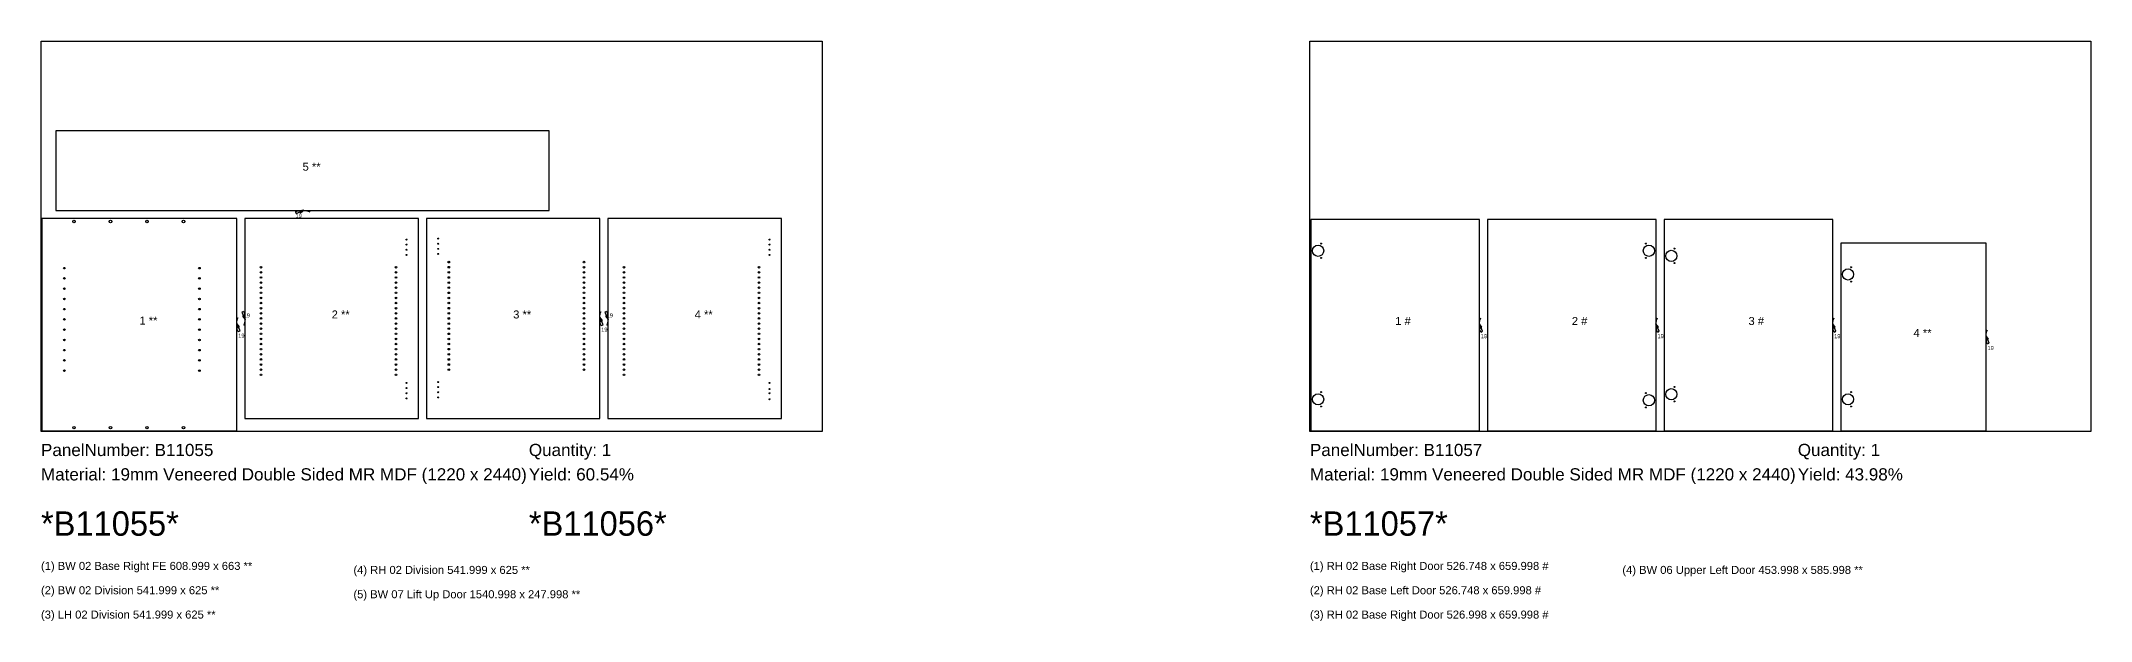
# Model space of a CAD drawing. Header units: inches. Extents: x -5 to 121280, y -1351 to 1225.
# Drawn here: x 106948 to 113352, y -591 to 1220 of the extents above; entities that cross this region are included whole.
import ezdxf

# ---------------------------------------------------------------- set-up
doc = ezdxf.new("R2010")
doc.units = ezdxf.units.IN
doc.header["$MEASUREMENT"] = 0
for name, color, linetype in [('BORDER_Z19P0RT1015', 7, 'Continuous'), ('NESTBORDER_Z19P0', 7, 'Continuous'), ('NESTTEXT', 1, 'Continuous'), ('PLINEDIRECTION', 6, 'Continuous'), ('VBORE_Z11P0', 3, 'Continuous'), ('VBORE_Z12P0', 3, 'Continuous'), ('VBORE_Z2P0', 3, 'Continuous')]:
    doc.layers.add(name, color=color, linetype=linetype)
doc.styles.add('BARCODE', font='3of9.TTF', dxfattribs={"height": 3})
doc.styles.get("Standard").update_dxf_attribs({"font": 'arial.ttf'})

msp = doc.modelspace()

# ---------------------------------------------------------------- linework, layer by layer
at = {"layer": 'BORDER_Z19P0RT1015', "color": 2}
for points in [[(107742.9, 687, -0.103855), (107761.9, 691), (108535.6, 691), (108535.6, 939), (106994.6, 939), (106994.6, 691), (107768.3, 691, -0.103855), (107787.3, 687)], [(107564, 312.3, -0.103855), (107560, 331.3), (107560, 666), (106951, 666), (106951, 3), (107560, 3), (107560, 337.7, -0.103855), (107564, 356.7)], [(107581, 375.7, -0.103855), (107585, 356.7), (107585, 41), (108127, 41), (108127, 666), (107585, 666), (107585, 350.3, -0.103855), (107581, 331.3)], [(108698, 331.3, -0.103855), (108694, 350.3), (108694, 666), (108152, 666), (108152, 41), (108694, 41), (108694, 356.7, -0.103855), (108698, 375.7)], [(108715, 375.7, -0.103855), (108719, 356.7), (108719, 41), (109261, 41), (109261, 666), (108719, 666), (108719, 350.3, -0.103855), (108715, 331.3)], [(111445.7, 310.8, -0.103855), (111441.7, 329.8), (111441.7, 663), (110915, 663), (110915, 3), (111441.7, 3), (111441.7, 336.2, -0.103855), (111445.7, 355.2)], [(111997.5, 310.8, -0.103855), (111993.5, 329.8), (111993.5, 663), (111466.7, 663), (111466.7, 3), (111993.5, 3), (111993.5, 336.2, -0.103855), (111997.5, 355.2)], [(112549.5, 310.8, -0.103855), (112545.5, 329.8), (112545.5, 663), (112018.5, 663), (112018.5, 3), (112545.5, 3), (112545.5, 336.2, -0.103855), (112549.5, 355.2)], [(113028.5, 273.8, -0.103855), (113024.5, 292.8), (113024.5, 589), (112570.5, 589), (112570.5, 3), (113024.5, 3), (113024.5, 299.2, -0.103855), (113028.5, 318.2)]]:
    msp.add_lwpolyline(points, format="xyb", dxfattribs=at)
at = {"layer": 'NESTBORDER_Z19P0', "color": 2}
for points in [[(106948, 0), (106948, 1220), (109388, 1220), (109388, 0)], [(110912, 0), (110912, 1220), (113352, 1220), (113352, 0)]]:
    msp.add_lwpolyline(points, close=True, dxfattribs=at)
at = {"layer": 'PLINEDIRECTION', "color": 6}
for points in [[(107742.9, 687), (107745.5, 681.2), (107768.7, 691.4), (107755.8, 689.2), (107758.4, 683.4), (107768.7, 691.4), (107756.4, 687.7), (107757.7, 684.8), (107768.7, 691.4)], [(107564, 312.3), (107569.8, 314.8), (107559.6, 338.1), (107561.8, 325.2), (107567.6, 327.7), (107559.6, 338.1), (107563.3, 325.8), (107566.2, 327.1), (107559.6, 338.1)], [(107581, 375.7), (107575.2, 373.2), (107585.4, 349.9), (107583.2, 362.8), (107577.4, 360.3), (107585.4, 349.9), (107581.7, 362.2), (107578.8, 360.9), (107585.4, 349.9)], [(108698, 331.3), (108703.8, 333.8), (108693.6, 357.1), (108695.8, 344.2), (108701.6, 346.7), (108693.6, 357.1), (108697.2, 344.8), (108700.2, 346.1), (108693.6, 357.1)], [(108715, 375.7), (108709.2, 373.2), (108719.4, 349.9), (108717.2, 362.8), (108711.4, 360.3), (108719.4, 349.9), (108715.7, 362.2), (108712.8, 360.9), (108719.4, 349.9)], [(111445.7, 310.8), (111451.6, 313.3), (111441.3, 336.6), (111443.5, 323.7), (111449.4, 326.2), (111441.3, 336.6), (111445, 324.3), (111447.9, 325.6), (111441.3, 336.6)], [(111997.5, 310.8), (112003.3, 313.3), (111993.1, 336.6), (111995.3, 323.7), (112001.1, 326.2), (111993.1, 336.6), (111996.7, 324.3), (111999.7, 325.6), (111993.1, 336.6)], [(112549.5, 310.8), (112555.3, 313.3), (112545.1, 336.6), (112547.3, 323.7), (112553.1, 326.2), (112545.1, 336.6), (112548.7, 324.3), (112551.7, 325.6), (112545.1, 336.6)], [(113028.5, 273.8), (113034.3, 276.3), (113024.1, 299.6), (113026.3, 286.7), (113032.1, 289.2), (113024.1, 299.6), (113027.7, 287.3), (113030.7, 288.6), (113024.1, 299.6)]]:
    msp.add_lwpolyline(points, dxfattribs=at)
at = {"layer": 'VBORE_Z11P0', "color": 3}
for centre in [(107021, 510.5), (107443, 510.5), (107635, 513.5), (108057, 513.5), (108222, 513.5), (108644, 513.5), (107021, 478.5), (107021, 446.5), (107443, 478.5), (107443, 446.5), (107635, 481.5), (107635, 449.5), (108057, 481.5), (108057, 449.5), (108222, 481.5), (108222, 449.5), (108644, 481.5), (108644, 449.5), (108769, 497.5), (108769, 465.5), (109191, 497.5), (109191, 465.5), (107021, 414.5), (107021, 382.5), (107443, 414.5), (107443, 382.5), (107635, 417.5), (107635, 385.5), (108057, 417.5), (108057, 385.5), (108222, 417.5), (108222, 385.5), (108644, 417.5), (108644, 385.5), (108769, 433.5), (108769, 401.5), (109191, 433.5), (109191, 401.5), (107021, 350.5), (107021, 318.5), (107443, 350.5), (107443, 318.5), (107635, 353.5), (107635, 321.5), (108057, 353.5), (108057, 321.5), (108222, 353.5), (108222, 321.5), (108644, 353.5), (108644, 321.5), (108769, 369.5), (108769, 337.5), (109191, 369.5), (109191, 337.5), (107021, 286.5), (107021, 254.5), (107443, 286.5), (107443, 254.5), (107635, 289.5), (107635, 257.5), (108057, 289.5), (108057, 257.5), (108222, 289.5), (108222, 257.5), (108644, 289.5), (108644, 257.5), (108769, 305.5), (108769, 273.5), (109191, 305.5), (109191, 273.5), (107021, 222.5), (107021, 190.5), (107443, 222.5), (107443, 190.5), (107635, 225.5), (107635, 193.5), (108057, 225.5), (108057, 193.5), (108222, 225.5), (108222, 193.5), (108644, 225.5), (108644, 193.5), (108769, 241.5), (108769, 209.5), (109191, 241.5), (109191, 209.5), (108769, 177.5), (109191, 177.5)]:
    msp.add_circle(centre, 2.5, dxfattribs=at)
at = {"layer": 'VBORE_Z11P0', "color": 1}
for centre in [(108222, 529.5), (108644, 529.5), (108769, 513.5), (109191, 513.5), (107635, 497.5), (107635, 465.5), (108057, 497.5), (108057, 465.5), (108222, 497.5), (108222, 465.5), (108644, 497.5), (108644, 465.5), (108769, 481.5), (108769, 449.5), (109191, 481.5), (109191, 449.5), (107635, 433.5), (107635, 401.5), (108057, 433.5), (108057, 401.5), (108222, 433.5), (108222, 401.5), (108644, 433.5), (108644, 401.5), (108769, 417.5), (108769, 385.5), (109191, 417.5), (109191, 385.5), (107635, 369.5), (107635, 337.5), (108057, 369.5), (108057, 337.5), (108222, 369.5), (108222, 337.5), (108644, 369.5), (108644, 337.5), (108769, 353.5), (108769, 321.5), (109191, 353.5), (109191, 321.5), (107635, 305.5), (107635, 273.5), (108057, 305.5), (108057, 273.5), (108222, 305.5), (108222, 273.5), (108644, 305.5), (108644, 273.5), (108769, 289.5), (108769, 257.5), (109191, 289.5), (109191, 257.5), (107635, 241.5), (107635, 209.5), (108057, 241.5), (108057, 209.5), (108222, 241.5), (108222, 209.5), (108644, 241.5), (108644, 209.5), (108769, 225.5), (108769, 193.5), (109191, 225.5), (109191, 193.5), (107635, 177.5), (108057, 177.5)]:
    msp.add_circle(centre, 2.5, dxfattribs=at)
at = {"layer": 'VBORE_Z12P0', "color": 3}
for centre in [(107051, 656.5), (107165, 656.5), (107279, 656.5), (107393, 656.5), (107051, 12.5), (107165, 12.5), (107279, 12.5), (107393, 12.5)]:
    msp.add_circle(centre, 4, dxfattribs=at)
at = {"layer": 'VBORE_Z2P0', "color": 3}
for centre, radius in [((108090, 600), 1.5), ((108189, 603), 1.5), ((109224, 584), 1.5), ((110937.5, 565), 17.5), ((110947, 587.5), 1.5), ((111971, 565), 17.5), ((111961.5, 587.5), 1.5), ((108090, 568), 1.5), ((108189, 571), 1.5), ((109224, 552), 1.5), ((110947, 542.5), 1.5), ((111961.5, 542.5), 1.5), ((112041, 549), 17.5), ((112050.5, 571.5), 1.5), ((112050.5, 526.5), 1.5), ((112602.5, 513.5), 1.5), ((112593, 491), 17.5), ((112602.5, 468.5), 1.5), ((108090, 136), 1.5), ((108189, 139), 1.5), ((109224, 152), 1.5), ((112041, 117), 17.5), ((112050.5, 139.5), 1.5), ((108090, 104), 1.5), ((108189, 107), 1.5), ((109224, 120), 1.5), ((110937.5, 101), 17.5), ((110947, 123.5), 1.5), ((110947, 78.5), 1.5), ((111971, 98), 17.5), ((111961.5, 120.5), 1.5), ((111961.5, 75.5), 1.5), ((112050.5, 94.5), 1.5), ((112593, 101), 17.5), ((112602.5, 123.5), 1.5), ((112602.5, 78.5), 1.5)]:
    msp.add_circle(centre, radius, dxfattribs=at)
at = {"layer": 'VBORE_Z2P0', "color": 1}
for centre in [(108090, 584), (108189, 587), (109224, 600), (108090, 552), (108189, 555), (109224, 568), (108090, 152), (108189, 155), (109224, 133), (108090, 120), (108189, 123), (109224, 101)]:
    msp.add_circle(centre, 1.5, dxfattribs=at)

# ---------------------------------------------------------------- texts
at = {"layer": 'NESTTEXT', "color": 1}
for s, height, p in [('5 **', 25, (107765.1, 815)), ('1 **', 25, (107255.5, 334.5)), ('2 **', 25, (107856, 353.5)), ('3 **', 25, (108423, 353.5)), ('4 **', 25, (108990, 353.5)), ('1 #', 25, (111178.4, 333)), ('2 #', 25, (111730.1, 333)), ('3 #', 25, (112282, 333)), ('4 **', 25, (112797.5, 296)), ('PanelNumber: B11055', 38.1, (106948, -76.2)), ('Quantity: 1', 38.1, (108472, -76.2)), ('PanelNumber: B11057', 38.1, (110912, -76.2)), ('Quantity: 1', 38.1, (112436, -76.2)), ('Material: 19mm Veneered Double Sided MR MDF (1220 x 2440)', 38.1, (106948, -152.4)), ('Yield: 60.54%', 38.1, (108472, -152.4)), ('Material: 19mm Veneered Double Sided MR MDF (1220 x 2440)', 38.1, (110912, -152.4)), ('Yield: 43.98%', 38.1, (112436, -152.4)), ('(1) BW 02 Base Right FE 608.999 x 663 **', 25, (106948, -431.8)), ('(4) RH 02 Division 541.999 x 625 **', 25, (107924, -444.3)), ('(1) RH 02 Base Right Door 526.748 x 659.998 #', 25, (110912, -431.8)), ('(4) BW 06 Upper Left Door 453.998 x 585.998 **', 25, (111888, -444.3)), ('(2) BW 02 Division 541.999 x 625 **', 25, (106948, -507.8)), ('(5) BW 07 Lift Up Door 1540.998 x 247.998 **', 25, (107924, -520.3)), ('(2) RH 02 Base Left Door 526.748 x 659.998 #', 25, (110912, -507.8)), ('(3) LH 02 Division 541.999 x 625 **', 25, (106948, -583.8)), ('(3) RH 02 Base Right Door 526.998 x 659.998 #', 25, (110912, -583.8))]:
    msp.add_text(s, height=height, dxfattribs=at).set_placement(p)
at = {"layer": 'NESTTEXT', "color": 1, "style": 'BARCODE'}
for s, p in [('*B11055*', (106948, -325.1)), ('*B11056*', (108472, -325.1)), ('*B11057*', (110912, -325.1))]:
    msp.add_text(s, height=76.2, dxfattribs=at).set_placement(p)
at = {"layer": 'PLINEDIRECTION', "color": 6}
for p in [(107742.9, 668), (107581, 356.7), (108698, 312.3), (108715, 356.7), (107564, 293.3), (111445.7, 291.8), (111997.5, 291.8), (112549.5, 291.8), (113028.5, 254.8)]:
    msp.add_text('19', height=12.7, dxfattribs=at).set_placement(p)

doc.saveas('drawing.dxf')
